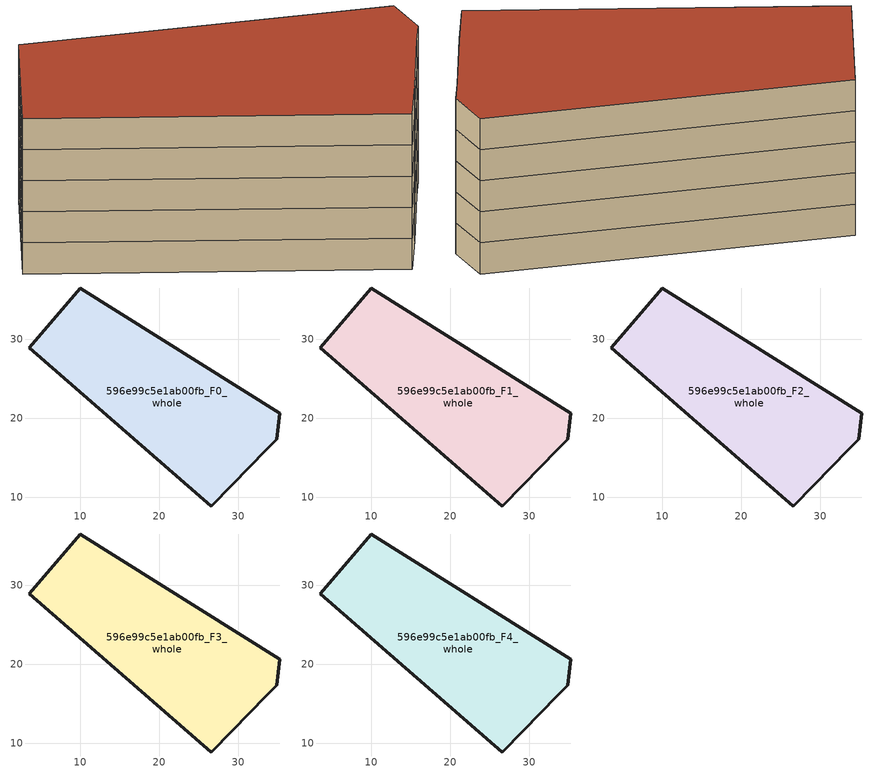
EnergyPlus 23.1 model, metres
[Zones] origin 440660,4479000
596e99c5e1ab00fb_F0_whole
 floor ground (EU_floor_Construction): 35.24,20.66 34.84,17.36 33.52,16.02 29.25,11.6 26.59,8.9 3.51,28.95 9.95,36.52 z0
 wall outside (EU_wall_Construction): 9.95,36.52 3.51,28.95 26.59,8.9 29.25,11.6 33.52,16.02 34.84,17.36 35.24,20.66 9.95,36.52 z0:3
596e99c5e1ab00fb_F1_whole
 floor to 596e99c5e1ab00fb_F0_whole (EU_floor_Construction): 35.24,20.66 34.84,17.36 33.52,16.02 29.25,11.6 26.59,8.9 3.51,28.95 9.95,36.52 z3
 wall outside (EU_wall_Construction): 9.95,36.52 3.51,28.95 26.59,8.9 29.25,11.6 33.52,16.02 34.84,17.36 35.24,20.66 9.95,36.52 z3:6
596e99c5e1ab00fb_F2_whole
 floor to 596e99c5e1ab00fb_F1_whole (EU_floor_Construction): 35.24,20.66 34.84,17.36 33.52,16.02 29.25,11.6 26.59,8.9 3.51,28.95 9.95,36.52 z6
 wall outside (EU_wall_Construction): 9.95,36.52 3.51,28.95 26.59,8.9 29.25,11.6 33.52,16.02 34.84,17.36 35.24,20.66 9.95,36.52 z6:9
596e99c5e1ab00fb_F3_whole
 floor to 596e99c5e1ab00fb_F2_whole (EU_floor_Construction): 35.24,20.66 34.84,17.36 33.52,16.02 29.25,11.6 26.59,8.9 3.51,28.95 9.95,36.52 z9
 wall outside (EU_wall_Construction): 9.95,36.52 3.51,28.95 26.59,8.9 29.25,11.6 33.52,16.02 34.84,17.36 35.24,20.66 9.95,36.52 z9:12
596e99c5e1ab00fb_F4_whole
 floor to 596e99c5e1ab00fb_F3_whole (EU_floor_Construction): 35.24,20.66 34.84,17.36 33.52,16.02 29.25,11.6 26.59,8.9 3.51,28.95 9.95,36.52 z12
 wall outside (EU_wall_Construction): 9.95,36.52 3.51,28.95 26.59,8.9 29.25,11.6 33.52,16.02 34.84,17.36 35.24,20.66 9.95,36.52 z12:15
 roof outside (EU_roof_Construction): 29.25,11.6 33.52,16.02 34.84,17.36 35.24,20.66 9.95,36.52 3.51,28.95 26.59,8.9 z15
[Building]
EU S2 Campaign: North Axis=0; Terrain=City; Solar Distribution=FullExterior
[Site:Location]
Madrid: Latitude=40.5; Longitude=-3.5; Time Zone=1; Elevation=609
[SizingPeriod:WeatherFileDays]
AnnualSizingPeriod: Begin Month=1; Begin Day of Month=1; End Month=12; End Day of Month=31; Day of Week for Start Day=Monday; Use Weather File Daylight Saving Period=No; Use Weather File Rain and Snow Indicators=No
[MATERIAL]
EU_InternalMass_Material: Roughness=MediumRough; Thickness=0.1; Conductivity=1; Density=1800; Specific Heat=900; Thermal Absorptance=0.9; Solar Absorptance=0.7; Visible Absorptance=0.7
[MATERIAL:NOMASS] Roughness=MediumRough; Thermal Absorptance=0.9; Solar Absorptance=0.7; Visible Absorptance=0.7
Name | Thermal Resistance
EU_wall_NoMass | 0.609216
EU_roof_NoMass | 0.513268
EU_floor_NoMass | 0.568163
[CONSTRUCTION]
EU_wall_Construction: EU_wall_NoMass
EU_roof_Construction: EU_roof_NoMass
EU_floor_Construction: EU_floor_NoMass
EU_InternalMass_Construction: EU_InternalMass_Material
[ZONE] Type=1; Multiplier=1; Ceiling Height=autocalculate; Floor Area=autocalculate; Part of Total Floor Area=Yes
Name | Volume
596e99c5e1ab00fb_F0_whole | 1143.65
596e99c5e1ab00fb_F1_whole; 596e99c5e1ab00fb_F2_whole; 596e99c5e1ab00fb_F3_whole; 596e99c5e1ab00fb_F4_whole | 1143.64
[INTERNALMASS] Construction=EU_InternalMass_Construction; Surface Area=381.215
Name | Zone or ZoneList
596e99c5e1ab00fb_F0_whole_EU_InternalMass | 596e99c5e1ab00fb_F0_whole
596e99c5e1ab00fb_F1_whole_EU_InternalMass | 596e99c5e1ab00fb_F1_whole
596e99c5e1ab00fb_F2_whole_EU_InternalMass | 596e99c5e1ab00fb_F2_whole
596e99c5e1ab00fb_F3_whole_EU_InternalMass | 596e99c5e1ab00fb_F3_whole
596e99c5e1ab00fb_F4_whole_EU_InternalMass | 596e99c5e1ab00fb_F4_whole
[OTHEREQUIPMENT] Fuel Type=Electricity; Design Level Calculation Method=Watts/Area; Power per Zone Floor Area=1; Fraction Latent=0; Fraction Radiant=0; Fraction Lost=0; Carbon Dioxide Generation Rate=0; EndUse Subcategory=EU_Step8_InternalGains
Name | Zone or ZoneList or Space or SpaceList | Schedule
EU_Step8_InternalGain_596e99c5e1ab00fb_F0_whole_f000 | 596e99c5e1ab00fb_F0_whole | EU_Step8_GainSchedule_596e99c5e1ab00fb_F0_whole_f000
EU_Step8_InternalGain_596e99c5e1ab00fb_F1_whole_f000 | 596e99c5e1ab00fb_F1_whole | EU_Step8_GainSchedule_596e99c5e1ab00fb_F1_whole_f000
EU_Step8_InternalGain_596e99c5e1ab00fb_F2_whole_f000 | 596e99c5e1ab00fb_F2_whole | EU_Step8_GainSchedule_596e99c5e1ab00fb_F2_whole_f000
EU_Step8_InternalGain_596e99c5e1ab00fb_F3_whole_f000 | 596e99c5e1ab00fb_F3_whole | EU_Step8_GainSchedule_596e99c5e1ab00fb_F3_whole_f000
EU_Step8_InternalGain_596e99c5e1ab00fb_F4_whole_f000 | 596e99c5e1ab00fb_F4_whole | EU_Step8_GainSchedule_596e99c5e1ab00fb_F4_whole_f000
[ZONEVENTILATION:DESIGNFLOWRATE] Schedule=EU_AlwaysOn; Design Flow Rate Calculation Method=AirChanges/Hour; Air Changes per Hour=0.752966; Ventilation Type=Natural; Fan Pressure Rise=0; Fan Total Efficiency=1; Constant Term Coefficient=1; Temperature Term Coefficient=0; Velocity Term Coefficient=0; Velocity Squared Term Coefficient=0; Minimum Indoor Temperature=-100; Maximum Indoor Temperature=100; Delta Temperature=-100; Minimum Outdoor Temperature=-100; Maximum Outdoor Temperature=100; Maximum Wind Speed=40
Name | Zone or ZoneList or Space or SpaceList
EU_ConstantAir_596e99c5e1ab00fb_F0_whole | 596e99c5e1ab00fb_F0_whole
EU_ConstantAir_596e99c5e1ab00fb_F1_whole | 596e99c5e1ab00fb_F1_whole
EU_ConstantAir_596e99c5e1ab00fb_F2_whole | 596e99c5e1ab00fb_F2_whole
EU_ConstantAir_596e99c5e1ab00fb_F3_whole | 596e99c5e1ab00fb_F3_whole
EU_ConstantAir_596e99c5e1ab00fb_F4_whole | 596e99c5e1ab00fb_F4_whole
[HVACTEMPLATE:THERMOSTAT] Constant Heating Setpoint=20; Constant Cooling Setpoint=50
EU_HeatOnly_596e99c5e1ab00fb_F0_whole; EU_HeatOnly_596e99c5e1ab00fb_F1_whole; EU_HeatOnly_596e99c5e1ab00fb_F2_whole; EU_HeatOnly_596e99c5e1ab00fb_F3_whole; EU_HeatOnly_596e99c5e1ab00fb_F4_whole
[HVACTEMPLATE:ZONE:IDEALLOADSAIRSYSTEM] System Availability Schedule=EU_AlwaysOn; Maximum Heating Supply Air Temperature=50; Minimum Cooling Supply Air Temperature=13; Maximum Heating Supply Air Humidity Ratio=0.0156; Minimum Cooling Supply Air Humidity Ratio=0.0077; Heating Limit=NoLimit; Cooling Limit=NoLimit; Heating Availability Schedule=EU_AlwaysOn; Cooling Availability Schedule=EU_CoolingOff; Dehumidification Control Type=ConstantSensibleHeatRatio; Cooling Sensible Heat Ratio=0.7; Dehumidification Setpoint=60; Humidification Control Type=None; Humidification Setpoint=30; Outdoor Air Method=None; Outdoor Air Flow Rate per Person=0.00944; Outdoor Air Flow Rate per Zone Floor Area=0; Outdoor Air Flow Rate per Zone=0; Demand Controlled Ventilation Type=None; Outdoor Air Economizer Type=NoEconomizer; Heat Recovery Type=None; Sensible Heat Recovery Effectiveness=0.7; Latent Heat Recovery Effectiveness=0.65
Name | Template Thermostat
596e99c5e1ab00fb_F0_whole | EU_HeatOnly_596e99c5e1ab00fb_F0_whole
596e99c5e1ab00fb_F1_whole | EU_HeatOnly_596e99c5e1ab00fb_F1_whole
596e99c5e1ab00fb_F2_whole | EU_HeatOnly_596e99c5e1ab00fb_F2_whole
596e99c5e1ab00fb_F3_whole | EU_HeatOnly_596e99c5e1ab00fb_F3_whole
596e99c5e1ab00fb_F4_whole | EU_HeatOnly_596e99c5e1ab00fb_F4_whole
[SIZING:ZONE] Zone Cooling Design Supply Air Temperature Input Method=SupplyAirTemperature; Zone Cooling Design Supply Air Temperature=13; Zone Heating Design Supply Air Temperature Input Method=SupplyAirTemperature; Zone Heating Design Supply Air Temperature=50; Zone Cooling Design Supply Air Humidity Ratio=0.008; Zone Heating Design Supply Air Humidity Ratio=0.008; Cooling Design Air Flow Method=DesignDay; Cooling Design Air Flow Rate=0; Cooling Minimum Air Flow per Zone Floor Area=0.000762; Cooling Minimum Air Flow=0; Cooling Minimum Air Flow Fraction=0.2; Heating Design Air Flow Method=DesignDay; Heating Design Air Flow Rate=0; Heating Maximum Air Flow per Zone Floor Area=0.002032; Heating Maximum Air Flow=0.141576; Heating Maximum Air Flow Fraction=0.3; Account for Dedicated Outdoor Air System=No; Dedicated Outdoor Air System Control Strategy=NeutralSupplyAir; Dedicated Outdoor Air Low Setpoint Temperature for Design=autosize; Dedicated Outdoor Air High Setpoint Temperature for Design=autosize; Zone Load Sizing Method=Sensible Load Only No Latent Load; Zone Latent Cooling Design Supply Air Humidity Ratio Input Method=HumidityRatioDifference; Zone Cooling Design Supply Air Humidity Ratio Difference=0.005; Zone Latent Heating Design Supply Air Humidity Ratio Input Method=HumidityRatioDifference; Zone Humidification Design Supply Air Humidity Ratio Difference=0.005
596e99c5e1ab00fb_F0_whole; 596e99c5e1ab00fb_F1_whole; 596e99c5e1ab00fb_F2_whole; 596e99c5e1ab00fb_F3_whole; 596e99c5e1ab00fb_F4_whole
[SCHEDULE:CONSTANT]
Name | Hourly Value
EU_AlwaysOn | 1
EU_CoolingOff | 0
[SCHEDULE:FILE] Column Number=1; Rows to Skip at Top=0; Number of Hours of Data=8760; Column Separator=Comma; Interpolate to Timestep=No; Minutes per Item=60; Adjust Schedule for Daylight Savings=Yes
Name | File
EU_Step8_GainSchedule_596e99c5e1ab00fb_F0_whole_f000 | C:\Users\o_iseri\Desktop\OpenUBEM\openubem\outputs\eu_evidence\EU-11\ES-MAD-BERRUGUETE\idfs\596e99c5e1ab00fb\596e99c5e1ab00fb_F0_whole_f000_gain.csv
EU_Step8_GainSchedule_596e99c5e1ab00fb_F1_whole_f000 | C:\Users\o_iseri\Desktop\OpenUBEM\openubem\outputs\eu_evidence\EU-11\ES-MAD-BERRUGUETE\idfs\596e99c5e1ab00fb\596e99c5e1ab00fb_F1_whole_f000_gain.csv
EU_Step8_GainSchedule_596e99c5e1ab00fb_F2_whole_f000 | C:\Users\o_iseri\Desktop\OpenUBEM\openubem\outputs\eu_evidence\EU-11\ES-MAD-BERRUGUETE\idfs\596e99c5e1ab00fb\596e99c5e1ab00fb_F2_whole_f000_gain.csv
EU_Step8_GainSchedule_596e99c5e1ab00fb_F3_whole_f000 | C:\Users\o_iseri\Desktop\OpenUBEM\openubem\outputs\eu_evidence\EU-11\ES-MAD-BERRUGUETE\idfs\596e99c5e1ab00fb\596e99c5e1ab00fb_F3_whole_f000_gain.csv
EU_Step8_GainSchedule_596e99c5e1ab00fb_F4_whole_f000 | C:\Users\o_iseri\Desktop\OpenUBEM\openubem\outputs\eu_evidence\EU-11\ES-MAD-BERRUGUETE\idfs\596e99c5e1ab00fb\596e99c5e1ab00fb_F4_whole_f000_gain.csv
